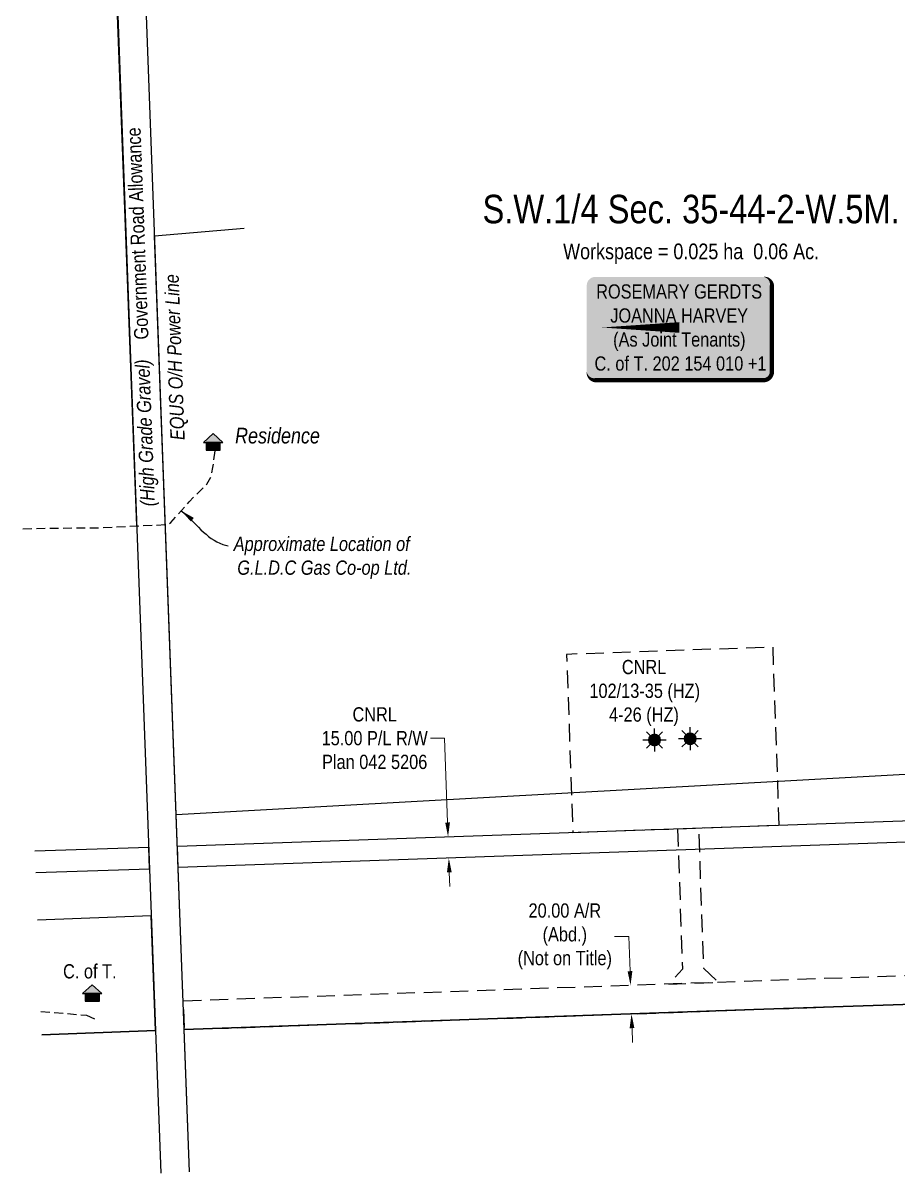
# Model space of a CAD drawing. Extents: x 687009 to 690957, y 5856829 to 5860501.
# Drawn here: x 688867 to 689480, y 5856829 to 5857636 of the extents above; entities that cross this region are included whole.
import ezdxf
from ezdxf.enums import TextEntityAlignment as Align

# ---------------------------------------------------------------- set-up
doc = ezdxf.new("R2010")
doc.units = 0
doc.header["$LTSCALE"] = 5
doc.header["$PDSIZE"] = 0.5
doc.linetypes.add('foc-ACCESSROAD', pattern=[3.75, 2.5, -1.25])
doc.linetypes.add('UG_PIPE', pattern=[1.875, 1.25, -0.625])
doc.layers.get('Defpoints').update_dxf_attribs({"color": 9})
for name, color, linetype in [('AS-OWNER', 7, 'Continuous'), ('AS-PIPE-UG', 44, 'UG_PIPE'), ('AS-PIPE-UG-T', 44, 'Continuous'), ('AS-POWER', 104, 'foc-POWER'), ('AS-RESIDENCE', 14, 'Continuous'), ('AS-TELUS', 224, 'foc-TEL'), ('C-SYMBOL', 7, 'Continuous'), ('F-AR', 190, 'foc-ACCESSROAD'), ('F-RW', 190, 'Continuous'), ('F-WS', 190, 'foc-ACCESSROAD'), ('F-WS-S', 190, 'Continuous'), ('L-AREAREQUIRED', 7, 'Continuous'), ('L-ROAD-T', 7, 'Continuous'), ('L-SEC', 7, 'Continuous'), ('L-TITLEDB', 4, 'Continuous')]:
    doc.layers.add(name, color=color, linetype=linetype)
for name, color, linetype, lineweight in [('F-AR-T', 190, 'Continuous', 9), ('F-RW-T', 190, 'Continuous', 9), ('F-WS-T', 190, 'Continuous', 9), ('T-TEXT', 48, 'Continuous', 18)]:
    doc.layers.add(name, color=color, linetype=linetype, lineweight=lineweight)
doc.styles.add('100L', font='ARIALN.TTF', dxfattribs={"height": 11})
doc.styles.add('175L', font='ARIALN.TTF', dxfattribs={"height": 20})
doc.styles.add('80', font='ARIALN.TTF', dxfattribs={"height": 10})
doc.styles.add('80CG', font='ARIALN.TTF', dxfattribs={"height": 10})
doc.styles.add('80L', font='ARIALN.TTF', dxfattribs={"height": 10})
doc.styles.add('80LS', font='ARIALNI.TTF', dxfattribs={"height": 10})
doc.styles.add('foc-LtypeFont', font='ARIALN.TTF', dxfattribs={"height": 7.35})
doc.linetypes.add('foc-POWER', pattern='A,6,-1,["P",foc-LtypeFont,S=0.2,R=0,X=-0.625,Y=-0.75],-1.24,4', length=12.24)
doc.linetypes.add('foc-TEL', pattern='A,2,-1,["T",foc-LtypeFont,S=0.2,R=0,X=-0.425,Y=-0.75],-1.24,8', length=12.24)
doc.linetypes.add('foc-TEL-NOLINE', pattern='A,0,-2,["T",foc-LtypeFont,S=0.2,R=0,X=-0.425,Y=-0.75],-10.24', length=12.24)
doc.dimstyles.new('Compass 5 000', dxfattribs={"dimscale": 5, "dimtxt": 9, "dimasz": 2, "dimexe": 0.2, "dimexo": 0.0625, "dimgap": 0.5, "dimtad": 0, "dimtih": 1, "dimtoh": 1, "dimzin": 0, "dimdsep": 46, "dimtxsty": '80CG', "dimcen": 0.1, "dimse1": 1, "dimse2": 1, "dimclrd": 256, "dimclrt": 256, "dimaunit": 1, "dimadec": 4, "dimazin": 0, "dimtfac": 0.06, "dimtofl": 0, "dimtmove": 0, "dimatfit": 1, "dimfxl": 0.2, "dimtolj": 1, "dimtzin": 0, "dimlwd": -1, "dimarcsym": 0})

# ---------------------------------------------------------------- blocks, each defined once
blk = doc.blocks.new('*U461')
h = blk.add_hatch(color=59)
edge = h.paths.add_edge_path()
edge.add_line((-59, -37), (59, -37))
edge.add_arc((59, -31), 6, 270, 360)
edge.add_line((65, -31), (65, 29.5))
edge.add_arc((59, 29.5), 6, 0, 90)
edge.add_line((59, 35.5), (-59, 35.5))
edge.add_arc((-59, 29.5), 6, 90, 180)
edge.add_line((-65, 29.5), (-65, -31))
edge.add_arc((-59, -31), 6, 180, 270)
at = {"color": 1, "flags": 128}
blk.add_lwpolyline([(-59, -37, 3, 3, 0), (59, -37, 3, 3, 0.414214), (65, -31, 3, 3, 0), (65, 29.5, 3, 0, 0.414214), (59, 35.5, 0, 0, 0), (-59, 35.5, 0, 0, 0.414214), (-65, 29.5, 0, 0, 0), (-65, -31, 0, 3, 0.414214)], format="xyseb", close=True, dxfattribs=at)
blk.add_lwpolyline([(-54.3, 0, 0, 7.5, 0), (0, 0, 0, 0, 0)], format="xyseb", dxfattribs=at)
at = {"color": 1, "style": '80'}
blk.add_attdef('ENTER_TEXT_001', (-35.99, -5), '', height=10, dxfattribs=at)
blk = doc.blocks.new('*D462')
at = {"layer": 'Defpoints', "color": 0, "transparency": 16777216}
for p in [(689164.9, 5857064.71), (689293.63, 5857069.22), (689294.16, 5857054.25)]:
    blk.add_point(p, dxfattribs=at)
at = {"layer": 'F-RW-T', "transparency": 16777216}
for p, q in [((689162.48, 5857133.86), (689152.48, 5857133.86)), ((689164.55, 5857074.71), (689162.48, 5857133.86)), ((689165.78, 5857039.75), (689166.13, 5857029.76))]:
    blk.add_line(p, q, dxfattribs=at)
for points in [[(689166.22, 5857074.77), (689162.89, 5857074.65), (689164.9, 5857064.71)], [(689167.44, 5857039.81), (689164.11, 5857039.69), (689165.43, 5857049.74)]]:
    blk.add_solid(points, dxfattribs=at)
at = {"layer": 'F-RW-T', "transparency": 16777216, "insert": (689113.39, 5857133.86), "char_height": 10, "attachment_point": 5, "style": '80CG'}
blk.add_mtext('\\A1;CNRL\\P15.00 P/L R/W\\PPlan 042 5206', dxfattribs=at)
blk = doc.blocks.new('GAS')
h = blk.add_hatch(color=255)
h.dxf.hatch_style = 1
edge = h.paths.add_edge_path()
edge.add_arc((0, 0), 0.9, 0, 360)
for p, q in [((0, 0.81), (0, 1.62)), ((-0.81, 0), (-1.62, 0)), ((-0.57, 0.57), (-1.14, 1.14)), ((0.57, 0.57), (1.14, 1.14)), ((1.62, 0), (0.81, 0)), ((-0.57, -0.57), (-1.14, -1.14)), ((0, -0.81), (0, -1.62)), ((1.14, -1.14), (0.57, -0.57))]:
    blk.add_line(p, q)
blk.add_circle((0, 0), 0.8)
blk = doc.blocks.new('res_occ')
for points in [[(0.1, 0.89), (-1.26, -0.37), (1.46, -0.37)], [(-0.9, -1.43), (1.1, -1.43), (1.1, -0.37), (-0.9, -0.37)]]:
    blk.add_hatch(color=14).paths.add_polyline_path(points)
at = {"color": 14}
for points in [[(0.1, 0.89), (-1.26, -0.37), (1.46, -0.37)], [(-0.9, -1.43), (1.1, -1.43), (1.1, -0.37), (-0.9, -0.37)]]:
    blk.add_lwpolyline(points, close=True, dxfattribs=at)
blk = doc.blocks.new('*D487')
at = {"layer": 'Defpoints', "color": 0, "transparency": 16777216}
for p in [(689251.28, 5856958.94), (689292.97, 5856960.4), (689251.98, 5856938.96)]:
    blk.add_point(p, dxfattribs=at)
at = {"layer": 'F-AR-T', "transparency": 16777216}
for p, q in [((689291.77, 5856994.78), (689281.77, 5856994.78)), ((689292.62, 5856970.39), (689291.77, 5856994.78)), ((689294.02, 5856930.43), (689294.37, 5856920.43))]:
    blk.add_line(p, q, dxfattribs=at)
for points in [[(689294.29, 5856970.45), (689290.96, 5856970.33), (689292.97, 5856960.4)], [(689295.69, 5856930.48), (689292.36, 5856930.37), (689293.67, 5856940.42)]]:
    blk.add_solid(points, dxfattribs=at)
at = {"layer": 'F-AR-T', "transparency": 16777216, "insert": (689246.86, 5856994.78), "char_height": 10, "attachment_point": 5, "style": '80CG'}
blk.add_mtext('\\A1;20.00 A/R\\P(Abd.)\\P(Not on Title)', dxfattribs=at)

msp = doc.modelspace()

# ---------------------------------------------------------------- linework, layer by layer
at = {"layer": 'AS-PIPE-UG', "flags": 128}
msp.add_lwpolyline([(688866.517, 5857280.791), (688875.881, 5857281.115), (688890.178, 5857281.265), (688904.869, 5857281.553), (688920.052, 5857281.609), (688968.497, 5857283.853), (688970.2, 5857285.237), (688974.598, 5857289.998), (688981.419, 5857297.851), (688983.276, 5857299.759), (688987.558, 5857304.302), (688991.328, 5857307.891), (688995.507, 5857312.099), (688998.669, 5857317.45), (688999.785, 5857323.712), (689001.614, 5857336.317), (689000.274, 5857340.547), (688999.402, 5857341.364)], dxfattribs=at)
at = {"layer": 'AS-PIPE-UG'}
msp.add_lwpolyline([(688879.093, 5856942.163), (688911.153, 5856939.531), (688916.628, 5856937.054)], dxfattribs=at)
at = {"layer": 'AS-POWER', "flags": 128}
for points in [[(688983.402, 5856829.489), (688958.947, 5857486.468), (689021.879, 5857491.811)], [(688974.031, 5857080.314), (689735.385, 5857122.379), (689902.407, 5856861.682)]]:
    msp.add_lwpolyline(points, dxfattribs=at)
at = {"layer": 'AS-TELUS', "linetype": 'foc-TEL-NOLINE', "flags": 128}
msp.add_lwpolyline([(688946.382, 5857282.828), (688895.186, 5858635.619)], dxfattribs=at)
at = {"layer": 'F-AR', "flags": 128}
msp.add_lwpolyline([(689325.968, 5857070.356), (689329.422, 5856971.764), (689319.781, 5856961.336), (689354.759, 5856962.562), (689344.413, 5856972.289), (689340.959, 5857070.881)], dxfattribs=at)
msp.add_lwpolyline([(688979.635, 5856929.419), (689669.376, 5856953.587), (689668.676, 5856973.559), (688978.935, 5856949.397)], close=True, dxfattribs=at)
at = {"layer": 'F-RW', "flags": 128}
msp.add_lwpolyline([(688975.458, 5857043.11), (688974.903, 5857058.057), (689771.746, 5857085.972), (690373.048, 5857078.948), (690578.651, 5857001.691), (690579.228, 5856985.453), (690370.186, 5857063.976), (689775.365, 5857070.972), (688975.458, 5857043.11)], close=True, dxfattribs=at)
msp.add_lwpolyline([(688875.475, 5857039.574), (688955.313, 5857042.327), (688954.759, 5857057.274), (688874.92, 5857054.521)], dxfattribs=at)
at = {"layer": 'F-WS', "flags": 128}
msp.add_lwpolyline([(689397.384, 5857072.857), (689393.008, 5857197.781), (689248.097, 5857192.704), (689252.473, 5857067.781)], close=True, dxfattribs=at)
at = {"layer": 'L-SEC'}
for p, q in [((688964.702, 5857331.524), (688949.769, 5857733.628)), ((688929.667, 5857732.906), (688944.6, 5857330.81)), ((688944.6, 5857330.81), (688959.532, 5856928.714)), ((688979.635, 5856929.419), (688964.702, 5857331.524)), ((689379.532, 5856943.426), (689779.429, 5856957.435)), ((689779.429, 5856957.435), (689379.532, 5856943.426)), ((688979.635, 5856929.419), (689379.532, 5856943.426)), ((689379.532, 5856943.426), (688979.635, 5856929.419)), ((688879.706, 5856925.661), (688959.532, 5856928.714)), ((688959.532, 5856928.714), (688879.706, 5856925.661)), ((688959.532, 5856928.714), (688963.299, 5856828.785)), ((688983.402, 5856829.489), (688979.635, 5856929.419))]:
    msp.add_line(p, q, dxfattribs=at)
at = {"layer": 'L-TITLEDB', "flags": 128}
msp.add_lwpolyline([(688879.703, 5856925.726), (688959.532, 5856928.715), (688956.542, 5857009.21), (688876.718, 5857006.121)], dxfattribs=at)

# ---------------------------------------------------------------- block references
at = {"layer": 'AS-OWNER'}
ref = msp.add_blockref('*U461', (689327.259, 5857422.07), dxfattribs=at)
ref.add_attrib('ENTER_TEXT_001', 'ROSEMARY GERDTS', (689268.882, 5857442.329), dxfattribs={"layer": '0', "color": 1, "height": 10, "style": '80'})
ref.add_attrib('ENTER_TEXT_002', 'JOANNA HARVEY', (689278.78, 5857425.485), dxfattribs={"layer": '0', "color": 1, "height": 10, "style": '80'})
ref.add_attrib('ENTER_TEXT_003', '(As Joint Tenants)', (689280.779, 5857408.648), dxfattribs={"layer": '0', "color": 1, "height": 10, "style": '80'})
ref.add_attrib('ENTER_TEXT_004', 'C. of T. 202 154 010 +1', (689267.692, 5857391.804), dxfattribs={"layer": '0', "color": 1, "height": 10, "style": '80'})
at = {"layer": 'AS-RESIDENCE', "xscale": 5.000000000000002, "yscale": 5.000000000000002, "zscale": 5.000000000000002}
for p in [(688999.541, 5857343.251), (688914.664, 5856956.482)]:
    msp.add_blockref('res_occ', p, dxfattribs=at)
at = {"layer": 'F-WS-S', "xscale": 5.000000000000002, "yscale": 5.000000000000002, "zscale": 5.000000000000002}
for p in [(689309.822, 5857132.602), (689334.807, 5857133.477)]:
    msp.add_blockref('GAS', p, dxfattribs=at)

# ---------------------------------------------------------------- texts
at = {"layer": 'AS-PIPE-UG-T', "insert": (689014.393, 5857275.241), "char_height": 10, "attachment_point": 1, "style": '80L'}
msp.add_mtext_dynamic_manual_height_columns('\\pi0.057635;{\\fArial Narrow|b0|i1|c0|p34;Approximate Location of \\P\\pi2.5747;G.L.D.C Gas Co-op Ltd.}', width=125.1562, gutter_width=50.006, heights=[0], dxfattribs=at)
at = {"layer": 'AS-POWER', "insert": (688970.083, 5857342.85), "char_height": 10, "attachment_point": 1, "rotation": 92.129689, "style": '80L'}
msp.add_mtext_dynamic_manual_height_columns('{\\fArial Narrow|b0|i1|c0|p34;EQUS O/H Power Line}', width=116.3352, gutter_width=50.006, heights=[0], dxfattribs=at)
at = {"layer": 'AS-RESIDENCE', "insert": (689015.402, 5857351.688), "char_height": 11, "attachment_point": 1, "style": '100L'}
msp.add_mtext_dynamic_manual_height_columns('{\\fArial Narrow|b0|i1|c0|p34;Residence}', width=33.77764, gutter_width=55.007, heights=[0], dxfattribs=at)
at = {"layer": 'C-SYMBOL', "color": 3, "style": '175L'}
msp.add_text('S.W.1/4 Sec. 35-44-2-W.5M.', height=20, dxfattribs=at).set_placement((689335.523, 5857489.176), align=Align.BOTTOM_CENTER)
at = {"layer": 'F-WS-T', "insert": (689263.585, 5857188.817), "char_height": 10, "attachment_point": 1, "style": '80L'}
msp.add_mtext_dynamic_manual_height_columns('\\pi23.315;CNRL\\P\\pi0.53919;102/13-35 (HZ)\\P\\pi14.325;4-26 (HZ)', width=76.82872, gutter_width=50.006, heights=[0], dxfattribs=at)
at = {"layer": 'L-AREAREQUIRED', "color": 5, "style": '100L'}
msp.add_text('Workspace = 0.025 ha  0.06 Ac.', height=11, dxfattribs=at).set_placement((689335.523, 5857466.676), align=Align.BOTTOM_CENTER)
at = {"layer": 'L-ROAD-T', "style": '80L'}
msp.add_text('Government Road Allowance', height=10, rotation=92.176461, dxfattribs=at).set_placement((688946.845, 5857488.006), align=Align.MIDDLE_CENTER)
at = {"layer": 'L-TITLEDB', "insert": (688894.649, 5856975.314), "char_height": 10, "attachment_point": 1, "style": '80L'}
msp.add_mtext_dynamic_manual_height_columns('\\pt20;C. of T.', width=36.68701, gutter_width=50.006, heights=[0], dxfattribs=at)
at = {"layer": 'T-TEXT', "style": '80LS'}
msp.add_text('(High Grade Gravel)', height=10, rotation=92.176461, dxfattribs=at).set_placement((688952.162, 5857348.107), align=Align.MIDDLE_CENTER)

# ---------------------------------------------------------------- dimensions: what is measured, and where the dimension line sits
at = {"layer": 'F-AR-T', "color": 5}
dim = msp.add_linear_dim(base=(689292.973, 5856960.398), p1=(689251.98, 5856938.959), p2=(689251.28, 5856958.937), angle=92.00624, text='20.00 A/R\\P(Abd.)\\P(Not on Title)', dimstyle='Compass 5 000', dxfattribs=at)
dim.commit()
dim.dimension.update_dxf_attribs({"geometry": '*D487', "text_midpoint": (689246.858, 5856994.775), "dimtype": 161})
at = {"layer": 'F-RW-T'}
dim = msp.add_linear_dim(base=(689164.903, 5857064.713), p1=(689294.156, 5857054.253), p2=(689293.631, 5857069.223), angle=92.006365, text='CNRL\\P15.00 P/L R/W\\PPlan 042 5206', dimstyle='Compass 5 000', dxfattribs=at)
dim.commit()
dim.dimension.update_dxf_attribs({"geometry": '*D462', "text_midpoint": (689113.395, 5857133.86), "dimtype": 161})

# ---------------------------------------------------------------- leaders
at = {"layer": 'AS-PIPE-UG-T', "path_type": 1}
msp.add_leader([(688977.611, 5857293.466), (689006.864, 5857269.867), (689010.445, 5857268.806)], dimstyle='Compass 5 000', override={"dimgap": 0.5, "dimtad": 0}, dxfattribs=at)

doc.saveas('drawing.dxf')
